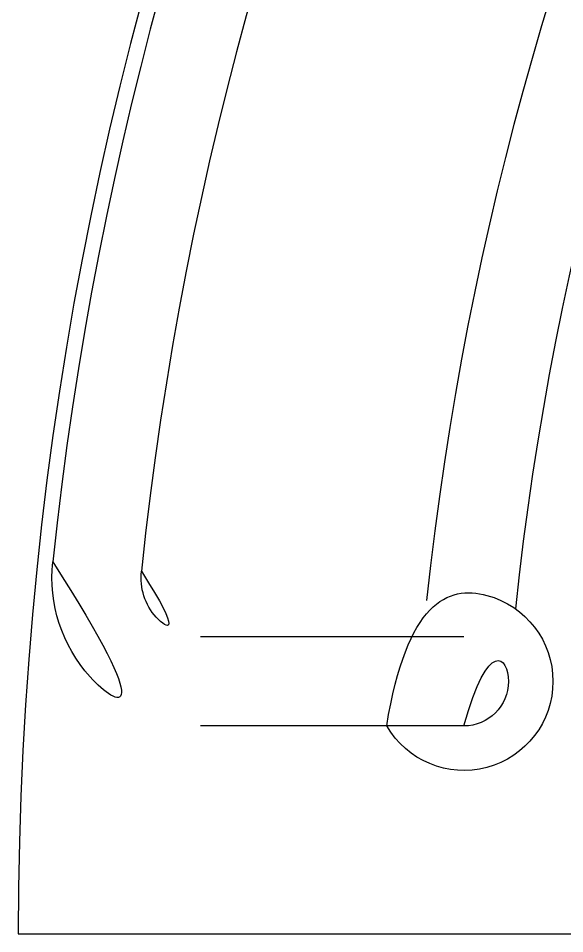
# Model space of a CAD drawing. Extents: x 16295159345 to 16296660660, y -37409619871 to -37408926496.
# Drawn here: x 16295159472.1 to 16295159508.8, y -37408926833.4 to -37408926771.7 of the extents above; entities that cross this region are included whole.
import ezdxf

# ---------------------------------------------------------------- set-up
doc = ezdxf.new("R2010")
doc.units = 0
doc.header["$LTSCALE"] = 10
doc.header["$MEASUREMENT"] = 0
doc.linetypes.add('DASHED', pattern=[19.05, 12.7, -6.35])
doc.layers.add('BODY', color=7, linetype='CONTINUOUS')
doc.layers.add('Default', color=7, linetype='CONTINUOUS')

msp = doc.modelspace()

# ---------------------------------------------------------------- linework, layer by layer
at = {"layer": 'BODY', "ltscale": 0.7}
for p, q in [((16295159502.05924, -37408926813.401627), (16295159484.320351, -37408926813.401627)), ((16295159502.05924, -37408926819.401627), (16295159484.320351, -37408926819.401627)), ((16295159472.05924, -37408926833.401627), (16295159570.05924, -37408926833.401627))]:
    msp.add_line(p, q, dxfattribs=at)
for centre, radius, start, end in [((16295159712.05924, -37408926833.401627), 240, 90, 180), ((16295159712.05924, -37408926833.401627), 239, 96.01583009, 173.98407268), ((16295159712.05924, -37408926833.401627), 233, 96.01583009, 173.98407268), ((16295159484.320351, -37408926809.401627), 10, 173.98407268, 270), ((16295159484.320351, -37408926809.401627), 4, 173.98407268, 270), ((16295159502.05924, -37408926816.401627), 6, 209.99998508, 150.00001492), ((16295159502.05924, -37408926816.401627), 3, 270, 90)]:
    msp.add_arc(centre, radius, start, end, dxfattribs=at)
at = {"layer": 'Default', "linetype": 'DASHED', "ltscale": 0.1}
for radius, start, end in [(213.686972, 96.03133744, 173.96868552), (207.686972, 96.0514092, 173.94845908)]:
    msp.add_arc((16295159712.05924, -37408926833.401627), radius, start, end, dxfattribs=at)

doc.saveas('drawing.dxf')
